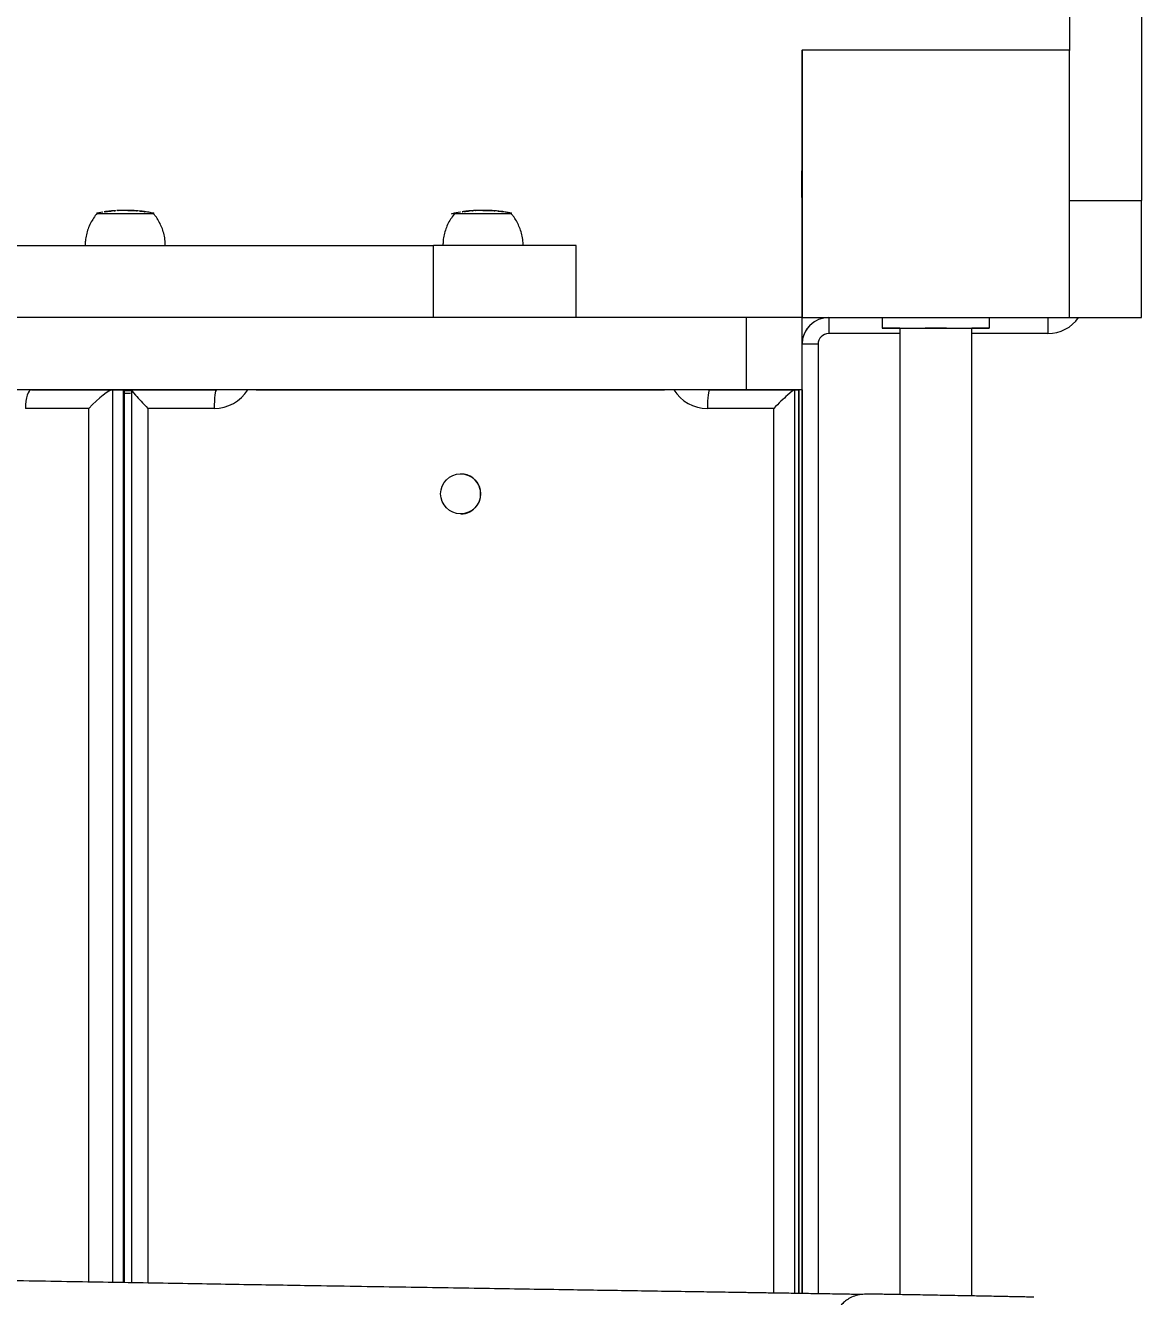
# Model space of a CAD drawing. Header units: millimetres. Extents: x -5411 to 4453, y -4856 to 4572.
# Drawn here: x -1344.9 to -927.3, y -863.9 to -388.2 of the extents above; entities that cross this region are included whole.
import ezdxf

# ---------------------------------------------------------------- set-up
doc = ezdxf.new("R2010")
doc.units = ezdxf.units.MM
for name, color, linetype in [('DIKOM_ОБЪЕКТ', 7, 'Continuous'), ('DIKOM_РАЗМЕР_ЗОНА', 7, 'Continuous'), ('DIKOM_РАЗМЕР_ОБЪЕКТА', 7, 'Continuous')]:
    doc.layers.add(name, color=color, linetype=linetype)
doc.styles.add('style1', font='arial.ttf', dxfattribs={"width": 0.8})
doc.dimstyles.new('1-50', dxfattribs={"dimtxt": 300, "dimasz": 200, "dimexe": 100, "dimexo": 0, "dimgap": 100, "dimtad": 1, "dimdec": 0, "dimtxsty": 'style1', "dimcen": 0, "dimclrd": 7, "dimclre": 7, "dimadec": 1, "dimazin": 2, "dimtfac": 1, "dimtdec": 0, "dimtmove": 1, "dimatfit": 3, "dimfxl": 0, "dimlwd": 25, "dimlwe": 18, "dimarcsym": 0})

# ---------------------------------------------------------------- blocks, each defined once
blk = doc.blocks.new('*D18')
at = {"layer": 'Defpoints', "color": 0, "transparency": 16777216}
for p in [(2387.05, 2132.04), (-2288.17, -1197.55), (-2288.17, -4149.78)]:
    blk.add_point(p, dxfattribs=at)
at = {"layer": 'DIKOM_РАЗМЕР_ОБЪЕКТА', "color": 7, "lineweight": 18, "transparency": 16777216}
for p, q in [((2387.05, 2132.04), (2387.05, -4249.78)), ((-2288.17, -1197.55), (-2288.17, -4249.78))]:
    blk.add_line(p, q, dxfattribs=at)
at = {"layer": 'DIKOM_РАЗМЕР_ОБЪЕКТА', "color": 7, "lineweight": 25, "transparency": 16777216}
blk.add_line((2187.05, -4149.78), (-2088.17, -4149.78), dxfattribs=at)
at = {"layer": 'DIKOM_РАЗМЕР_ОБЪЕКТА', "color": 7, "transparency": 16777216}
for points in [[(-2088.17, -4116.44), (-2088.17, -4183.11), (-2288.17, -4149.78)], [(2187.05, -4116.44), (2187.05, -4183.11), (2387.05, -4149.78)]]:
    blk.add_solid(points, dxfattribs=at)
at = {"layer": 'DIKOM_РАЗМЕР_ОБЪЕКТА', "color": 0, "transparency": 16777216, "insert": (49.44, -3896.6), "char_height": 300, "attachment_point": 5, "style": 'style1'}
blk.add_mtext('4700', dxfattribs=at)
blk = doc.blocks.new('*D17')
at = {"layer": 'Defpoints', "color": 0, "transparency": 16777216}
for p in [(2072.05, 2677.64), (-4352.5, -1563.61), (-993.06, -1563.61)]:
    blk.add_point(p, dxfattribs=at)
at = {"layer": 'DIKOM_РАЗМЕР_ОБЪЕКТА', "color": 7, "lineweight": 18, "transparency": 16777216}
for p, q in [((2072.05, 2677.64), (-4452.5, 2677.64)), ((-993.06, -1563.61), (-4452.5, -1563.61))]:
    blk.add_line(p, q, dxfattribs=at)
at = {"layer": 'DIKOM_РАЗМЕР_ОБЪЕКТА', "color": 7, "lineweight": 25, "transparency": 16777216}
blk.add_line((-4352.5, 2477.64), (-4352.5, -1363.61), dxfattribs=at)
at = {"layer": 'DIKOM_РАЗМЕР_ОБЪЕКТА', "color": 7, "transparency": 16777216}
for points in [[(-4385.83, 2477.64), (-4319.17, 2477.64), (-4352.5, 2677.64)], [(-4385.83, -1363.61), (-4319.17, -1363.61), (-4352.5, -1563.61)]]:
    blk.add_solid(points, dxfattribs=at)
at = {"layer": 'DIKOM_РАЗМЕР_ОБЪЕКТА', "color": 0, "transparency": 16777216, "insert": (-4505.67, 774.58), "char_height": 300, "attachment_point": 5, "rotation": 90, "style": 'style1'}
blk.add_mtext('4200', dxfattribs=at)
blk = doc.blocks.new('*D15')
at = {"layer": 'Defpoints', "color": 0, "transparency": 16777216}
for p in [(4453.3, 2185.88), (-3812.95, -1476.34), (4453.3, -4756.32)]:
    blk.add_point(p, dxfattribs=at)
at = {"layer": 'DIKOM_РАЗМЕР_ЗОНА', "color": 7, "lineweight": 18, "transparency": 16777216}
for p, q in [((4453.3, 2185.88), (4453.3, -4856.32)), ((-3812.95, -1476.34), (-3812.95, -4856.32))]:
    blk.add_line(p, q, dxfattribs=at)
at = {"layer": 'DIKOM_РАЗМЕР_ЗОНА', "color": 7, "lineweight": 25, "transparency": 16777216}
blk.add_line((-3612.95, -4756.32), (4253.3, -4756.32), dxfattribs=at)
at = {"layer": 'DIKOM_РАЗМЕР_ЗОНА', "color": 7, "transparency": 16777216}
for points in [[(-3612.95, -4722.99), (-3612.95, -4789.66), (-3812.95, -4756.32)], [(4253.3, -4722.99), (4253.3, -4789.66), (4453.3, -4756.32)]]:
    blk.add_solid(points, dxfattribs=at)
at = {"layer": 'DIKOM_РАЗМЕР_ЗОНА', "color": 0, "transparency": 16777216, "insert": (320.18, -4503.05), "char_height": 300, "attachment_point": 5, "style": 'style1'}
blk.add_mtext('8300', dxfattribs=at)
blk = doc.blocks.new('*D16')
at = {"layer": 'Defpoints', "color": 0, "transparency": 16777216}
for p in [(-4960.5, 4571.52), (2653.3, 4571.52), (491.45, -3022.36)]:
    blk.add_point(p, dxfattribs=at)
at = {"layer": 'DIKOM_РАЗМЕР_ЗОНА', "color": 7, "lineweight": 18, "transparency": 16777216}
for p, q in [((2653.3, 4571.52), (-5060.5, 4571.52)), ((491.45, -3022.36), (-5060.5, -3022.36))]:
    blk.add_line(p, q, dxfattribs=at)
at = {"layer": 'DIKOM_РАЗМЕР_ЗОНА', "color": 7, "lineweight": 25, "transparency": 16777216}
blk.add_line((-4960.5, -2822.36), (-4960.5, 4371.52), dxfattribs=at)
at = {"layer": 'DIKOM_РАЗМЕР_ЗОНА', "color": 7, "transparency": 16777216}
for points in [[(-4993.84, 4371.52), (-4927.17, 4371.52), (-4960.5, 4571.52)], [(-4993.84, -2822.36), (-4927.17, -2822.36), (-4960.5, -3022.36)]]:
    blk.add_solid(points, dxfattribs=at)
at = {"layer": 'DIKOM_РАЗМЕР_ЗОНА', "color": 0, "transparency": 16777216, "insert": (-5213.68, 774.58), "char_height": 300, "attachment_point": 5, "rotation": 90, "style": 'style1'}
blk.add_mtext('7600', dxfattribs=at)

msp = doc.modelspace()

# ---------------------------------------------------------------- linework, layer by layer
at = {"layer": 'DIKOM_ОБЪЕКТ', "color": 7, "linetype": 'Continuous', "lineweight": 15}
for p, q in [((-954.32, 47.63), (-954.33, -397.51)), ((-927.32, 47.63), (-927.33, -453.74)), ((-1054.33, -397.51), (-1054.4, -397.55)), ((-1054.4, -397.55), (-1054.4, -497.53)), ((-1054.33, -397.51), (-1054.33, -497.51)), ((-954.33, -397.51), (-1054.33, -397.51)), ((-954.33, -497.51), (-954.33, -397.51)), ((-954.33, -453.74), (-927.33, -453.74)), ((-1315.97, -458.07), (-1318.23, -458.5)), ((-1315.24, -457.95), (-1315.16, -457.93)), ((-1314.83, -458.03), (-1314.83, -457.95)), ((-1314.7, -457.87), (-1314.75, -457.87)), ((-1314.75, -457.88), (-1314.75, -457.87)), ((-1311.68, -457.57), (-1311.54, -457.56)), ((-1311.08, -457.53), (-1311.23, -457.55)), ((-1309.87, -457.5), (-1310.71, -457.53)), ((-1310.42, -457.51), (-1310.26, -457.5)), ((-1309.63, -457.49), (-1309.82, -457.49)), ((-1308.13, -457.48), (-1308.29, -457.48)), ((-1304.21, -457.53), (-1304.22, -457.53)), ((-1303.75, -457.55), (-1303.75, -457.55)), ((-1301.94, -457.74), (-1302.41, -457.66)), ((-1302, -457.7), (-1301.73, -457.73)), ((-1300.35, -457.89), (-1301.48, -457.79)), ((-1301.37, -457.77), (-1300.73, -457.85)), ((-1180.9, -457.88), (-1181.5, -457.97)), ((-1181.4, -457.94), (-1181.31, -457.93)), ((-1180.9, -457.87), (-1180.9, -457.87)), ((-1177.84, -457.57), (-1177.7, -457.56)), ((-1177.24, -457.53), (-1177.39, -457.54)), ((-1176.57, -457.51), (-1176.41, -457.5)), ((-1174.29, -457.48), (-1174.45, -457.48)), ((-1173.75, -457.5), (-1172.81, -457.49)), ((-1170.37, -457.52), (-1170.43, -457.52)), ((-1170.36, -457.52), (-1170.37, -457.52)), ((-1169.9, -457.54), (-1169.91, -457.54)), ((-1168.11, -457.74), (-1168.7, -457.63)), ((-1166.86, -457.84), (-1168.16, -457.68)), ((-1168.16, -457.7), (-1167.89, -457.72)), ((-1166.48, -457.89), (-1167.65, -457.79)), ((-1167.53, -457.76), (-1166.86, -457.84)), ((-1192.23, -497.53), (-1192.23, -470.53)), ((-1138.94, -497.53), (-1138.94, -470.53)), ((-1075.17, -524.53), (-1075.17, -497.53)), ((-1054.33, -497.51), (-1054.36, -497.53)), ((-1054.36, -524.53), (-1054.36, -497.53)), ((-1054.33, -497.51), (-954.33, -497.51)), ((-1049.54, -498.97), (-1049.54, -498.97)), ((-1044.36, -497.53), (-1024.34, -497.53)), ((-1024.34, -497.51), (-1024.34, -501.51)), ((-1024.34, -497.51), (-1024.33, -497.51)), ((-1024.33, -497.51), (-1024.33, -501.51)), ((-984.33, -497.51), (-984.33, -501.51)), ((-984.33, -497.53), (-962.36, -497.53)), ((-954.33, -497.51), (-954.36, -497.53)), ((-954.34, -497.51), (-954.36, -497.53)), ((-954.36, -497.53), (-927.36, -497.53)), ((-954.34, -497.51), (-927.34, -497.51)), ((-927.34, -497.51), (-927.36, -497.53)), ((-1017.83, -503.53), (-1044.36, -503.53)), ((-1024.34, -501.51), (-1024.33, -501.51)), ((-1017.83, -501.51), (-1017.83, -863.21)), ((-990.83, -863.7), (-990.83, -501.51)), ((-962.36, -503.53), (-990.83, -503.53)), ((-984.33, -501.51), (-984.34, -501.51)), ((-1048.36, -507.53), (-1048.36, -862.9)), ((-1342.71, -524.53), (-1312.37, -524.53)), ((-1312.37, -524.53), (-1308.24, -524.53)), ((-1312.37, -524.53), (-1312.37, -858.66)), ((-1308.24, -858.73), (-1308.24, -524.53)), ((-1308.16, -524.53), (-1305.19, -524.53)), ((-1307.88, -524.87), (-1305.22, -524.87)), ((-1307.88, -858.74), (-1307.88, -524.89)), ((-1305.22, -524.58), (-1305.22, -858.78)), ((-1305.16, -524.53), (-1273.42, -524.53)), ((-1258.55, -524.53), (-1262.59, -524.53)), ((-1258.55, -524.53), (-1105.78, -524.53)), ((-1101.49, -524.53), (-1105.78, -524.53)), ((-1088.9, -524.53), (-1057.16, -524.53)), ((-1057.16, -524.53), (-1055.52, -524.53)), ((-1057.16, -524.53), (-1057.16, -862.76)), ((-1055.52, -862.79), (-1055.52, -524.53)), ((-1054.36, -524.55), (-1055.47, -524.55)), ((-1055.46, -862.79), (-1055.46, -524.58)), ((-1054.36, -524.53), (-1054.37, -524.53)), ((-1054.37, -524.53), (-1054.36, -524.53)), ((-1054.36, -524.53), (-1054.36, -862.81)), ((-1054.36, -862.81), (-1054.36, -524.53)), ((-1321.23, -531.53), (-1344.94, -531.53)), ((-1321.23, -858.51), (-1321.23, -531.53)), ((-1274.3, -531.53), (-1299.1, -531.53)), ((-1299.1, -531.53), (-1299.1, -858.88)), ((-1064.98, -531.53), (-1089.78, -531.53)), ((-1064.98, -862.64), (-1064.98, -531.53)), ((-1182.04, -556.03), (-1182.08, -556.03)), ((-1182.08, -571.03), (-1182.04, -571.03))]:
    msp.add_line(p, q, dxfattribs=at)
at = {"layer": 'DIKOM_ОБЪЕКТ', "color": 7, "linetype": 'Continuous', "lineweight": 15, "flags": 128}
for points in [[(-954.36, -195.52), (-954.36, -198.76), (-954.36, -211.15), (-954.36, -223.69), (-954.36, -236.36), (-954.36, -249.16), (-954.36, -262.07), (-954.36, -275.1), (-954.36, -288.22), (-954.36, -301.43), (-954.36, -314.72), (-954.36, -328.08), (-954.36, -341.5), (-954.36, -354.98), (-954.36, -368.49), (-954.36, -382.03), (-954.36, -395.59), (-954.36, -397.53)], [(-1054.36, -461.03), (-1054.36, -460.84), (-1054.36, -460.3), (-1054.36, -459.4), (-1054.36, -458.18), (-1054.36, -456.67), (-1054.36, -454.91), (-1054.36, -452.95), (-1054.36, -450.84), (-1054.36, -448.64), (-1054.36, -446.41), (-1054.36, -444.21), (-1054.36, -442.11), (-1054.36, -440.15), (-1054.36, -438.39), (-1054.36, -436.88), (-1054.36, -435.66), (-1054.36, -434.76), (-1054.36, -434.21), (-1054.36, -434.03), (-1054.36, -434.21), (-1054.36, -434.76), (-1054.36, -435.66), (-1054.36, -436.88), (-1054.36, -438.39), (-1054.36, -440.15), (-1054.36, -442.11), (-1054.36, -444.22), (-1054.36, -446.41), (-1054.36, -448.64), (-1054.36, -450.84), (-1054.36, -452.95), (-1054.36, -454.91), (-1054.36, -456.67), (-1054.36, -458.18), (-1054.36, -459.4), (-1054.36, -460.3), (-1054.36, -460.85), (-1054.36, -461.03)], [(-1054.39, -452.55), (-1054.39, -452.36), (-1054.39, -451.82), (-1054.39, -450.96), (-1054.39, -449.85), (-1054.39, -448.57), (-1054.39, -447.21), (-1054.39, -445.87), (-1054.39, -444.67), (-1054.39, -443.67), (-1054.39, -442.96), (-1054.39, -442.6), (-1054.39, -442.6), (-1054.39, -442.96), (-1054.39, -443.67), (-1054.39, -444.67), (-1054.39, -445.87), (-1054.39, -447.21), (-1054.39, -448.57), (-1054.39, -449.85), (-1054.39, -450.96), (-1054.39, -451.82), (-1054.39, -452.36), (-1054.39, -452.55)], [(-927.34, -497.51), (-927.34, -497.33), (-927.34, -496.77), (-927.34, -495.85), (-927.34, -494.57), (-927.34, -492.92), (-927.34, -490.92), (-927.33, -488.58), (-927.33, -485.9), (-927.33, -482.89), (-927.33, -479.56), (-927.33, -475.93), (-927.33, -472.02), (-927.33, -467.82), (-927.33, -463.37), (-927.33, -458.67), (-927.33, -453.74)], [(-1318.1, -458.53), (-1318.15, -458.53), (-1318.39, -458.53), (-1318.26, -458.53), (-1317.77, -458.53), (-1316.92, -458.53), (-1315.77, -458.53), (-1314.33, -458.53), (-1312.66, -458.53), (-1310.82, -458.53), (-1308.88, -458.53)], [(-1318.1, -458.53), (-1317.96, -458.53), (-1317.48, -458.53), (-1316.67, -458.53), (-1315.54, -458.53), (-1314.14, -458.53), (-1312.52, -458.53), (-1310.73, -458.53), (-1308.84, -458.53)], [(-1308.88, -458.53), (-1306.88, -458.53), (-1304.92, -458.53), (-1303.04, -458.53), (-1301.32, -458.53), (-1299.81, -458.53), (-1298.57, -458.53), (-1297.63, -458.53), (-1297.04, -458.53), (-1296.8, -458.53), (-1296.93, -458.53), (-1297.1, -458.53)], [(-1308.84, -458.53), (-1306.9, -458.53), (-1304.99, -458.53), (-1303.16, -458.53), (-1301.49, -458.53), (-1300.03, -458.53), (-1298.82, -458.53), (-1297.91, -458.53), (-1297.33, -458.53), (-1297.1, -458.53), (-1297.1, -458.53)], [(-1184.25, -458.53), (-1184.29, -458.53), (-1184.54, -458.53), (-1184.42, -458.53), (-1183.94, -458.53), (-1183.11, -458.53), (-1181.96, -458.53), (-1180.53, -458.53), (-1178.87, -458.53), (-1177.04, -458.53), (-1175.09, -458.53)], [(-1184.25, -458.53), (-1184.12, -458.53), (-1183.66, -458.53), (-1182.85, -458.53), (-1181.73, -458.53), (-1180.34, -458.53), (-1178.73, -458.53), (-1176.95, -458.53), (-1175.06, -458.53)], [(-1175.09, -458.53), (-1173.1, -458.53), (-1171.13, -458.53), (-1169.25, -458.53), (-1167.52, -458.53), (-1166.01, -458.53), (-1164.75, -458.53), (-1163.81, -458.53), (-1163.2, -458.53), (-1162.95, -458.53), (-1163.07, -458.53), (-1163.25, -458.53)], [(-1175.06, -458.53), (-1173.12, -458.53), (-1171.2, -458.53), (-1169.38, -458.53), (-1167.7, -458.53), (-1166.22, -458.53), (-1165, -458.53), (-1164.08, -458.53), (-1163.49, -458.53), (-1163.25, -458.53), (-1163.25, -458.53)], [(-1350.8, -470.53), (-1342.41, -470.53), (-1334.01, -470.53), (-1325.61, -470.53), (-1317.23, -470.53), (-1308.89, -470.53), (-1300.59, -470.53), (-1292.37, -470.53), (-1284.22, -470.53), (-1276.17, -470.53), (-1268.23, -470.53), (-1260.42, -470.53), (-1252.74, -470.53), (-1245.23, -470.53), (-1237.88, -470.53), (-1230.71, -470.53), (-1223.73, -470.53), (-1216.97, -470.53), (-1210.43, -470.53), (-1204.11, -470.53), (-1198.05, -470.53), (-1192.23, -470.53)], [(-1138.94, -470.53), (-1138.94, -470.53), (-1139.13, -470.53), (-1139.67, -470.53), (-1140.57, -470.53), (-1141.8, -470.53), (-1143.36, -470.53), (-1145.24, -470.53), (-1147.4, -470.53), (-1149.84, -470.53), (-1152.52, -470.53), (-1155.42, -470.53), (-1158.51, -470.53), (-1161.75, -470.53), (-1165.12, -470.53), (-1168.57, -470.53), (-1172.08, -470.53), (-1175.6, -470.53), (-1179.11, -470.53), (-1182.56, -470.53), (-1185.92, -470.53), (-1189.16, -470.53), (-1192.23, -470.53)], [(-1075.17, -497.53), (-1097.22, -497.53), (-1119.26, -497.53), (-1141.27, -497.53), (-1163.25, -497.53), (-1185.19, -497.53), (-1207.09, -497.53), (-1228.94, -497.53), (-1250.74, -497.53), (-1272.47, -497.53), (-1294.14, -497.53), (-1315.73, -497.53), (-1337.25, -497.53), (-1358.68, -497.53)], [(-1054.36, -497.53), (-1054.54, -497.53), (-1055.08, -497.53), (-1055.96, -497.53), (-1057.17, -497.53), (-1058.7, -497.53), (-1060.51, -497.53), (-1062.56, -497.53), (-1064.83, -497.53), (-1067.27, -497.53), (-1069.84, -497.53), (-1072.48, -497.53), (-1075.17, -497.53)], [(-1054.36, -497.53), (-1054.17, -497.53), (-1053.6, -497.53), (-1052.68, -497.53), (-1051.44, -497.53), (-1049.92, -497.53), (-1048.19, -497.53), (-1046.32, -497.53), (-1044.63, -497.53)], [(-1044.36, -497.53), (-1044.36, -497.64), (-1044.36, -497.98), (-1044.36, -498.54), (-1044.36, -499.29), (-1044.36, -500.19), (-1044.36, -501.23), (-1044.36, -502.36), (-1044.36, -503.53)], [(-1024.33, -497.51), (-1024.15, -497.51), (-1023.59, -497.51), (-1022.68, -497.51), (-1021.42, -497.51), (-1019.85, -497.51), (-1017.98, -497.51), (-1015.87, -497.51), (-1013.53, -497.51), (-1011.03, -497.51), (-1008.4, -497.51), (-1005.7, -497.51), (-1002.97, -497.51), (-1000.26, -497.51), (-997.63, -497.51), (-995.13, -497.51), (-992.8, -497.51), (-990.68, -497.51), (-988.82, -497.51), (-987.24, -497.51), (-985.99, -497.51), (-985.07, -497.51), (-984.52, -497.51), (-984.33, -497.51)], [(-962.36, -497.53), (-962.36, -497.64), (-962.36, -497.98), (-962.36, -498.54), (-962.36, -499.29), (-962.36, -500.19), (-962.36, -501.23), (-962.36, -502.36), (-962.36, -503.53)], [(-1017.83, -501.51), (-1017.99, -501.51), (-1019.85, -501.51), (-1021.42, -501.51), (-1022.68, -501.51), (-1023.59, -501.51), (-1024.15, -501.51), (-1024.34, -501.51)], [(-1024.33, -501.51), (-1024.15, -501.51), (-1023.59, -501.51), (-1022.68, -501.51), (-1021.42, -501.51), (-1019.85, -501.51), (-1017.98, -501.51), (-1015.87, -501.51), (-1013.53, -501.51), (-1011.03, -501.51), (-1008.4, -501.51), (-1005.7, -501.51), (-1002.97, -501.51), (-1000.26, -501.51), (-997.63, -501.51), (-995.13, -501.51), (-992.8, -501.51), (-990.68, -501.51), (-988.82, -501.51), (-987.24, -501.51), (-985.99, -501.51), (-985.07, -501.51), (-984.52, -501.51), (-984.33, -501.51)], [(-1017.83, -501.51), (-1017.65, -501.51), (-1017.1, -501.51), (-1016.21, -501.51), (-1014.99, -501.51), (-1013.48, -501.51), (-1011.72, -501.51), (-1009.76, -501.51), (-1007.65, -501.51), (-1005.45, -501.51), (-1003.22, -501.51), (-1001.02, -501.51), (-998.91, -501.51), (-996.95, -501.51), (-995.19, -501.51), (-993.68, -501.51), (-992.46, -501.51), (-991.57, -501.51), (-991.02, -501.51), (-990.83, -501.51)], [(-1008.33, -501.51), (-1008.16, -501.51), (-1007.64, -501.51), (-1006.83, -501.51), (-1005.79, -501.51), (-1004.63, -501.51), (-1003.44, -501.51), (-1002.33, -501.51), (-1001.4, -501.51), (-1000.73, -501.51), (-1000.38, -501.51), (-1000.38, -501.51), (-1000.73, -501.51), (-1001.4, -501.51), (-1002.33, -501.51), (-1003.44, -501.51), (-1004.63, -501.51), (-1005.79, -501.51), (-1006.83, -501.51), (-1007.64, -501.51), (-1008.16, -501.51), (-1008.33, -501.51)], [(-984.34, -501.51), (-984.52, -501.51), (-985.08, -501.51), (-985.99, -501.51), (-987.25, -501.51), (-988.82, -501.51), (-990.69, -501.51), (-990.83, -501.51)], [(-1048.36, -507.53), (-1049.53, -507.53), (-1050.66, -507.53), (-1051.69, -507.53), (-1052.6, -507.53), (-1053.35, -507.53), (-1053.9, -507.53), (-1054.24, -507.53), (-1054.36, -507.53)], [(-1075.17, -524.53), (-1097.22, -524.53), (-1119.26, -524.53), (-1141.27, -524.53), (-1163.25, -524.53), (-1185.19, -524.53), (-1207.09, -524.53), (-1228.94, -524.53), (-1250.74, -524.53), (-1272.47, -524.53), (-1294.14, -524.53), (-1315.73, -524.53), (-1337.25, -524.53), (-1358.68, -524.53)], [(-1342.71, -524.53), (-1343.15, -524.66), (-1343.56, -525.06), (-1343.95, -525.71), (-1344.28, -526.58), (-1344.56, -527.64), (-1344.77, -528.85), (-1344.89, -530.16), (-1344.94, -531.53)], [(-1273.42, -524.53), (-1273.59, -524.66), (-1273.76, -525.06), (-1273.91, -525.71), (-1274.04, -526.58), (-1274.15, -527.64), (-1274.23, -528.85), (-1274.28, -530.16), (-1274.3, -531.53)], [(-1088.9, -524.53), (-1089.07, -524.66), (-1089.24, -525.06), (-1089.39, -525.71), (-1089.52, -526.58), (-1089.63, -527.64), (-1089.72, -528.85), (-1089.77, -530.16), (-1089.78, -531.53)], [(-1054.36, -524.53), (-1054.54, -524.53), (-1055.08, -524.53), (-1055.96, -524.53), (-1057.17, -524.53), (-1058.7, -524.53), (-1060.51, -524.53), (-1062.56, -524.53), (-1064.83, -524.53), (-1067.27, -524.53), (-1069.84, -524.53), (-1072.48, -524.53), (-1075.17, -524.53)]]:
    msp.add_lwpolyline(points, dxfattribs=at)
at = {"layer": 'DIKOM_ОБЪЕКТ', "color": 7, "linetype": 'Continuous', "lineweight": 15}
msp.add_circle((-1182.12, -563.5), 7.48, dxfattribs=at)
for centre, radius, start, end in [((-1044.36, -507.53), 10, 90, 179.998), ((-1044.36, -507.53), 10, 121.1812, 179.998), ((-962.36, -489.53), 14, 270, 325.1555), ((-1044.36, -507.53), 4, 90, 179.998), ((-1307.6, -497.56), 28.31, 269.4252, 274.8139), ((-1274.32, -516.68), 14.85, 270.0749, 328.0835), ((-1089.76, -516.66), 14.87, 211.9472, 269.8952), ((-1182.06, -563.48), 7.45, 15.7743, 89.8429), ((-1182.08, -563.54), 7.48, 270.2751, 16.2233)]:
    msp.add_arc(centre, radius, start, end, dxfattribs=at)
for centre, major_axis, ratio, start_param, end_param in [((-1319.01, -531.53), (6.91, 6.91), 0.162979, 0.161537, 1.732333), ((-1314.88, -531.53), (6.91, 6.91), 0.162979, 6.121626, 6.444722), ((-1298.22, -531.53), (6.99, -6.99), 0.063253, 3.078402, 4.649199), ((-1064.1, -531.53), (6.99, 6.99), 0.063274, 0.063168, 1.633965), ((-1062.46, -531.53), (6.99, 6.99), 0.063274, 6.219995, 6.346354)]:
    msp.add_ellipse(centre, major_axis=major_axis, ratio=ratio, start_param=start_param, end_param=end_param, dxfattribs=at)
for points, knots in [([(-1318.01, -458.45), (-1318.04, -458.47), (-1318.58, -459.03), (-1319.46, -460.29), (-1320.62, -462.23), (-1321.53, -464.33), (-1322.17, -466.53), (-1322.54, -468.61), (-1322.55, -469.96), (-1322.56, -470.53)], [0, 0, 0, 0, 0.007748, 0.176946, 0.348228, 0.520877, 0.694406, 0.868495, 1, 1, 1, 1]), ([(-1314.75, -457.88), (-1314.91, -457.9), (-1315.15, -457.92), (-1315.39, -457.97), (-1315.46, -457.98)], [0, 0, 0, 0, 0.69281, 1, 1, 1, 1]), ([(-1313.99, -457.78), (-1314.19, -457.8), (-1314.61, -457.85), (-1315.03, -457.91), (-1315.24, -457.95)], [0, 0, 0, 0, 0.489444, 1, 1, 1, 1]), ([(-1314.75, -457.87), (-1314.62, -457.85), (-1314.36, -457.82), (-1314.11, -457.79), (-1313.98, -457.77)], [0, 0, 0, 0, 0.51022, 1, 1, 1, 1]), ([(-1312.36, -457.61), (-1312.37, -457.61), (-1312.43, -457.62), (-1312.65, -457.64), (-1312.98, -457.67), (-1313.45, -457.72), (-1313.79, -457.76), (-1313.99, -457.78)], [0, 0, 0, 0, 0.101971, 0.316798, 0.493278, 0.709732, 1, 1, 1, 1]), ([(-1313.98, -457.77), (-1313.83, -457.76), (-1313.57, -457.73), (-1313.23, -457.69), (-1312.96, -457.66), (-1312.74, -457.64), (-1312.69, -457.64), (-1312.66, -457.64)], [0, 0, 0, 0, 0.252458, 0.410131, 0.568085, 0.773118, 1, 1, 1, 1]), ([(-1311.62, -457.56), (-1311.69, -457.57), (-1312.03, -457.58), (-1312.37, -457.62), (-1312.64, -457.66)], [0, 0, 0, 0, 0.203696, 1, 1, 1, 1]), ([(-1311.23, -457.55), (-1311.31, -457.55), (-1311.46, -457.56), (-1311.61, -457.57), (-1311.68, -457.57)], [0, 0, 0, 0, 0.524369, 1, 1, 1, 1]), ([(-1309.96, -457.5), (-1310.04, -457.5), (-1310.19, -457.51), (-1310.34, -457.51), (-1310.42, -457.51)], [0, 0, 0, 0, 0.51589, 1, 1, 1, 1]), ([(-1309.82, -457.49), (-1309.84, -457.49), (-1309.89, -457.49), (-1309.94, -457.5), (-1309.96, -457.5)], [0, 0, 0, 0, 0.502063, 1, 1, 1, 1]), ([(-1308.29, -457.48), (-1308.39, -457.48), (-1308.66, -457.48), (-1308.95, -457.48), (-1309.05, -457.48), (-1309.08, -457.48), (-1309.09, -457.48), (-1309.11, -457.48), (-1309.16, -457.48), (-1309.28, -457.48), (-1309.44, -457.48), (-1309.58, -457.49), (-1309.63, -457.49)], [0, 0, 0, 0, 0.16147, 0.429996, 0.700624, 0.723212, 0.737233, 0.746717, 0.760096, 0.810574, 0.920788, 1, 1, 1, 1]), ([(-1307.52, -457.48), (-1307.61, -457.48), (-1307.71, -457.48), (-1307.91, -457.48), (-1308.02, -457.48), (-1308.13, -457.48)], [0, 0, 0, 0, 0.443407, 0.500042, 1, 1, 1, 1]), ([(-1306.8, -457.48), (-1306.91, -457.48), (-1307.18, -457.48), (-1307.53, -457.48), (-1307.74, -457.48), (-1307.77, -457.48)], [0, 0, 0, 0, 0.383593, 0.904272, 1, 1, 1, 1]), ([(-1305.63, -457.5), (-1305.86, -457.5), (-1306.26, -457.49), (-1306.65, -457.48), (-1306.77, -457.48), (-1306.8, -457.48)], [0, 0, 0, 0, 0.492679, 0.855129, 1, 1, 1, 1]), ([(-1306.61, -457.48), (-1306.56, -457.48), (-1306.46, -457.48), (-1306.16, -457.48), (-1305.86, -457.49), (-1305.66, -457.49), (-1305.59, -457.49)], [0, 0, 0, 0, 0.289654, 0.58018, 0.846044, 1, 1, 1, 1]), ([(-1304.28, -457.53), (-1304.48, -457.52), (-1304.93, -457.49), (-1305.5, -457.49), (-1305.89, -457.48), (-1306.05, -457.48), (-1306.08, -457.48), (-1306.1, -457.48), (-1306.1, -457.48), (-1306.12, -457.48), (-1306.15, -457.48), (-1306.26, -457.48), (-1306.46, -457.48), (-1306.53, -457.48)], [0, 0, 0, 0, 0.205187, 0.462964, 0.588602, 0.614673, 0.62254, 0.628086, 0.634937, 0.647406, 0.683142, 0.880889, 1, 1, 1, 1]), ([(-1303.75, -457.55), (-1303.81, -457.55), (-1303.91, -457.55), (-1304.34, -457.54), (-1304.81, -457.52), (-1305.27, -457.51), (-1305.54, -457.5), (-1305.63, -457.5)], [0, 0, 0, 0, 0.303293, 0.504228, 0.705221, 0.898184, 1, 1, 1, 1]), ([(-1305.59, -457.49), (-1305.41, -457.5), (-1305.1, -457.51), (-1304.71, -457.52), (-1304.43, -457.52), (-1304.26, -457.53), (-1304.22, -457.53), (-1304.21, -457.53)], [0, 0, 0, 0, 0.256096, 0.437058, 0.617826, 0.843516, 1, 1, 1, 1]), ([(-1303.12, -457.59), (-1303.21, -457.59), (-1303.43, -457.57), (-1303.64, -457.56), (-1303.75, -457.55)], [0, 0, 0, 0, 0.45381, 1, 1, 1, 1]), ([(-1303.37, -457.61), (-1303.31, -457.6), (-1303.22, -457.58), (-1303.13, -457.59), (-1303.12, -457.59)], [0, 0, 0, 0, 0.809781, 1, 1, 1, 1]), ([(-1302.92, -457.64), (-1303, -457.64), (-1303.15, -457.63), (-1303.3, -457.61), (-1303.37, -457.61)], [0, 0, 0, 0, 0.477397, 1, 1, 1, 1]), ([(-1302.66, -457.63), (-1302.69, -457.63), (-1302.78, -457.62), (-1302.86, -457.63), (-1302.92, -457.64)], [0, 0, 0, 0, 0.328794, 1, 1, 1, 1]), ([(-1300.73, -457.84), (-1301.09, -457.79), (-1301.51, -457.73), (-1301.94, -457.69), (-1302, -457.69)], [0, 0, 0, 0, 0.855664, 1, 1, 1, 1]), ([(-1301.48, -457.79), (-1301.56, -457.78), (-1301.71, -457.76), (-1301.86, -457.75), (-1301.94, -457.74)], [0, 0, 0, 0, 0.501767, 1, 1, 1, 1]), ([(-1301.73, -457.73), (-1301.71, -457.73), (-1301.68, -457.74), (-1301.65, -457.75), (-1301.64, -457.75), (-1301.63, -457.75)], [0, 0, 0, 0, 0.499737, 0.749839, 1, 1, 1, 1]), ([(-1301.63, -457.75), (-1301.63, -457.75), (-1301.63, -457.75), (-1301.62, -457.76), (-1301.62, -457.76)], [0, 0, 0, 0, 0.538993, 1, 1, 1, 1]), ([(-1301.62, -457.76), (-1301.58, -457.76), (-1301.52, -457.76), (-1301.43, -457.76), (-1301.39, -457.77), (-1301.37, -457.77)], [0, 0, 0, 0, 0.499966, 0.749981, 1, 1, 1, 1]), ([(-1300.49, -457.92), (-1300.43, -457.91), (-1300.33, -457.89), (-1300.23, -457.9), (-1300.19, -457.91)], [0, 0, 0, 0, 0.583471, 1, 1, 1, 1]), ([(-1300.03, -457.99), (-1300.12, -457.98), (-1300.27, -457.95), (-1300.42, -457.93), (-1300.49, -457.92)], [0, 0, 0, 0, 0.563089, 1, 1, 1, 1]), ([(-1299.73, -457.98), (-1299.76, -457.97), (-1299.86, -457.95), (-1299.97, -457.97), (-1300.03, -457.99)], [0, 0, 0, 0, 0.317496, 1, 1, 1, 1]), ([(-1296.94, -458.52), (-1297.24, -458.45), (-1298.16, -458.22), (-1299.1, -458.08), (-1299.73, -457.98)], [0, 0, 0, 0, 0.324937, 1, 1, 1, 1]), ([(-1292.62, -470.54), (-1292.61, -470.39), (-1292.57, -469.44), (-1292.8, -467.72), (-1293.3, -465.44), (-1294.07, -463.3), (-1295.06, -461.35), (-1296.08, -459.75), (-1296.83, -458.88), (-1297.12, -458.54)], [0, 0, 0, 0, 0.03364, 0.217702, 0.395775, 0.568373, 0.735764, 0.898021, 1, 1, 1, 1]), ([(-1184.16, -458.44), (-1184.19, -458.47), (-1184.73, -459.03), (-1185.61, -460.29), (-1186.77, -462.22), (-1187.68, -464.32), (-1188.32, -466.52), (-1188.69, -468.61), (-1188.7, -469.95), (-1188.71, -470.53)], [0, 0, 0, 0, 0.007818, 0.177, 0.34827, 0.520892, 0.694403, 0.868473, 1, 1, 1, 1]), ([(-1182.14, -458.06), (-1182.19, -458.07), (-1183.23, -458.21), (-1184.39, -458.44), (-1185.47, -458.76), (-1185.59, -458.8)], [0, 0, 0, 0, 0.041694, 0.892194, 1, 1, 1, 1]), ([(-1180.14, -457.77), (-1180.35, -457.8), (-1180.77, -457.85), (-1181.19, -457.91), (-1181.4, -457.94)], [0, 0, 0, 0, 0.489436, 1, 1, 1, 1]), ([(-1180.9, -457.87), (-1180.77, -457.85), (-1180.51, -457.81), (-1180.26, -457.78), (-1180.14, -457.77)], [0, 0, 0, 0, 0.510222, 1, 1, 1, 1]), ([(-1178.52, -457.61), (-1178.53, -457.61), (-1178.59, -457.61), (-1178.81, -457.63), (-1179.14, -457.67), (-1179.6, -457.71), (-1179.95, -457.75), (-1180.14, -457.77)], [0, 0, 0, 0, 0.08793, 0.306103, 0.485344, 0.7052, 1, 1, 1, 1]), ([(-1180.14, -457.77), (-1179.98, -457.75), (-1179.73, -457.72), (-1179.38, -457.69), (-1179.11, -457.66), (-1178.91, -457.64), (-1178.85, -457.64), (-1178.83, -457.64)], [0, 0, 0, 0, 0.263512, 0.428061, 0.592904, 0.806889, 1, 1, 1, 1]), ([(-1177.7, -457.55), (-1177.74, -457.55), (-1178.1, -457.57), (-1178.45, -457.61), (-1178.77, -457.64)], [0, 0, 0, 0, 0.114757, 1, 1, 1, 1]), ([(-1177.39, -457.54), (-1177.47, -457.55), (-1177.62, -457.56), (-1177.77, -457.56), (-1177.84, -457.57)], [0, 0, 0, 0, 0.524393, 1, 1, 1, 1]), ([(-1176.48, -457.5), (-1176.51, -457.5), (-1176.78, -457.5), (-1177.05, -457.52), (-1177.28, -457.53)], [0, 0, 0, 0, 0.111718, 1, 1, 1, 1]), ([(-1176.12, -457.5), (-1176.2, -457.5), (-1176.35, -457.5), (-1176.5, -457.51), (-1176.57, -457.51)], [0, 0, 0, 0, 0.515894, 1, 1, 1, 1]), ([(-1175.97, -457.48), (-1176, -457.48), (-1176.05, -457.49), (-1176.1, -457.49), (-1176.12, -457.5)], [0, 0, 0, 0, 0.502039, 1, 1, 1, 1]), ([(-1174.45, -457.48), (-1174.55, -457.48), (-1174.81, -457.48), (-1175.11, -457.48), (-1175.2, -457.48), (-1175.24, -457.48), (-1175.25, -457.48), (-1175.28, -457.48), (-1175.34, -457.48), (-1175.48, -457.48), (-1175.67, -457.48), (-1175.82, -457.48), (-1175.89, -457.48)], [0, 0, 0, 0, 0.154304, 0.410878, 0.669603, 0.690667, 0.705277, 0.714782, 0.738883, 0.792906, 0.903209, 1, 1, 1, 1]), ([(-1173.68, -457.48), (-1173.77, -457.48), (-1173.87, -457.48), (-1174.07, -457.48), (-1174.18, -457.48), (-1174.29, -457.48)], [0, 0, 0, 0, 0.44351, 0.5, 1, 1, 1, 1]), ([(-1172.96, -457.48), (-1173.07, -457.48), (-1173.33, -457.48), (-1173.68, -457.48), (-1173.9, -457.48), (-1173.93, -457.48)], [0, 0, 0, 0, 0.376553, 0.897554, 1, 1, 1, 1]), ([(-1171.8, -457.5), (-1172.02, -457.49), (-1172.42, -457.48), (-1172.81, -457.48), (-1172.93, -457.48), (-1172.96, -457.48)], [0, 0, 0, 0, 0.492493, 0.8548, 1, 1, 1, 1]), ([(-1172.76, -457.48), (-1172.71, -457.48), (-1172.62, -457.48), (-1172.32, -457.48), (-1172.02, -457.48), (-1171.82, -457.49), (-1171.75, -457.49)], [0, 0, 0, 0, 0.289636, 0.580186, 0.846032, 1, 1, 1, 1]), ([(-1170.43, -457.52), (-1170.44, -457.52), (-1170.77, -457.5), (-1171.29, -457.49), (-1171.87, -457.48), (-1172.14, -457.48), (-1172.23, -457.48), (-1172.24, -457.48), (-1172.25, -457.48), (-1172.26, -457.48), (-1172.28, -457.48), (-1172.35, -457.48), (-1172.52, -457.48), (-1172.66, -457.48), (-1172.69, -457.48)], [0, 0, 0, 0, 0.006232, 0.339477, 0.533456, 0.607183, 0.617918, 0.623946, 0.629893, 0.639474, 0.66198, 0.780263, 0.964363, 1, 1, 1, 1]), ([(-1169.91, -457.54), (-1169.97, -457.54), (-1170.07, -457.54), (-1170.5, -457.53), (-1170.98, -457.52), (-1171.43, -457.51), (-1171.7, -457.5), (-1171.8, -457.5)], [0, 0, 0, 0, 0.303291, 0.504229, 0.705233, 0.898173, 1, 1, 1, 1]), ([(-1171.75, -457.49), (-1171.57, -457.49), (-1171.26, -457.5), (-1170.87, -457.51), (-1170.58, -457.52), (-1170.42, -457.52), (-1170.38, -457.52), (-1170.36, -457.52)], [0, 0, 0, 0, 0.256093, 0.437049, 0.617809, 0.843494, 1, 1, 1, 1]), ([(-1169.27, -457.59), (-1169.43, -457.58), (-1169.64, -457.56), (-1169.85, -457.55), (-1169.9, -457.55)], [0, 0, 0, 0, 0.752535, 1, 1, 1, 1]), ([(-1169.54, -457.6), (-1169.47, -457.59), (-1169.38, -457.57), (-1169.28, -457.59), (-1169.27, -457.59)], [0, 0, 0, 0, 0.799287, 1, 1, 1, 1]), ([(-1169.09, -457.64), (-1169.16, -457.63), (-1169.31, -457.62), (-1169.46, -457.61), (-1169.54, -457.6)], [0, 0, 0, 0, 0.477389, 1, 1, 1, 1]), ([(-1168.72, -457.63), (-1168.78, -457.62), (-1168.9, -457.61), (-1169.03, -457.63), (-1169.09, -457.64)], [0, 0, 0, 0, 0.500101, 1, 1, 1, 1]), ([(-1167.65, -457.79), (-1167.73, -457.78), (-1167.88, -457.76), (-1168.03, -457.74), (-1168.11, -457.74)], [0, 0, 0, 0, 0.501785, 1, 1, 1, 1]), ([(-1167.89, -457.72), (-1167.87, -457.73), (-1167.84, -457.73), (-1167.81, -457.74), (-1167.8, -457.75), (-1167.79, -457.75)], [0, 0, 0, 0, 0.499782, 0.749752, 1, 1, 1, 1]), ([(-1167.79, -457.75), (-1167.79, -457.75), (-1167.79, -457.75), (-1167.79, -457.75), (-1167.78, -457.75)], [0, 0, 0, 0, 0.539383, 1, 1, 1, 1]), ([(-1167.78, -457.75), (-1167.74, -457.75), (-1167.68, -457.76), (-1167.59, -457.76), (-1167.55, -457.76), (-1167.53, -457.76)], [0, 0, 0, 0, 0.499952, 0.749949, 1, 1, 1, 1]), ([(-1166.65, -457.92), (-1166.59, -457.91), (-1166.49, -457.88), (-1166.38, -457.9), (-1166.33, -457.9)], [0, 0, 0, 0, 0.572735, 1, 1, 1, 1]), ([(-1166.2, -457.99), (-1166.29, -457.97), (-1166.44, -457.95), (-1166.59, -457.93), (-1166.65, -457.92)], [0, 0, 0, 0, 0.56312, 1, 1, 1, 1]), ([(-1166.33, -457.9), (-1166.34, -457.9), (-1166.39, -457.89), (-1166.44, -457.89), (-1166.48, -457.88)], [0, 0, 0, 0, 0.167478, 1, 1, 1, 1]), ([(-1165.88, -457.98), (-1165.91, -457.97), (-1166.02, -457.95), (-1166.13, -457.97), (-1166.2, -457.99)], [0, 0, 0, 0, 0.330517, 1, 1, 1, 1]), ([(-1163.09, -458.51), (-1163.49, -458.42), (-1164.41, -458.2), (-1165.34, -458.06), (-1165.88, -457.98)], [0, 0, 0, 0, 0.431819, 1, 1, 1, 1]), ([(-1158.77, -470.53), (-1158.76, -470.39), (-1158.72, -469.44), (-1158.95, -467.71), (-1159.45, -465.43), (-1160.22, -463.3), (-1161.21, -461.34), (-1162.23, -459.75), (-1162.99, -458.87), (-1163.28, -458.53)], [0, 0, 0, 0, 0.03364, 0.217598, 0.395571, 0.568072, 0.73537, 0.897535, 1, 1, 1, 1]), ([(-1032.15, -863.17), (-1034.15, -863.13), (-1038.77, -863.06), (-1045.75, -862.94), (-1052.76, -862.83), (-1059.56, -862.72), (-1066.1, -862.62), (-1072.35, -862.52), (-1077.97, -862.43), (-1083.03, -862.35), (-1087.7, -862.28), (-1098.67, -862.11), (-1115.94, -861.84), (-1136.62, -861.52), (-1154.49, -861.24), (-1169.41, -861), (-1184.72, -860.76), (-1200.56, -860.51), (-1217.03, -860.24), (-1232.46, -859.99), (-1246.76, -859.76), (-1259.77, -859.54), (-1273.38, -859.32), (-1287.66, -859.08), (-1302.4, -858.83), (-1317.6, -858.57), (-1333.29, -858.3), (-1349.75, -858.01), (-1366.88, -857.71), (-1384.47, -857.4), (-1402.41, -857.08), (-1420.62, -856.76), (-1439.11, -856.43), (-1460.46, -856.04), (-1484.66, -855.61), (-1511.63, -855.12), (-1538.49, -854.64), (-1565.09, -854.16), (-1589.43, -853.73), (-1611.47, -853.34), (-1631.24, -852.99), (-1650.56, -852.64), (-1669.46, -852.31), (-1687.94, -851.99), (-1707.13, -851.66), (-1726.94, -851.31), (-1747.35, -850.96), (-1767.34, -850.62), (-1789.78, -850.23), (-1814.54, -849.81), (-1841.57, -849.35), (-1868.31, -848.9), (-1894.8, -848.45), (-1922.61, -847.98), (-1951.59, -847.49), (-1981.53, -846.99), (-2006.67, -846.57), (-2027.08, -846.23), (-2042.88, -845.97), (-2057.79, -845.72), (-2069, -845.54), (-2076.91, -845.41), (-2081.83, -845.33), (-2086.83, -845.24), (-2092.14, -845.16), (-2097.94, -845.06), (-2104.12, -844.96), (-2110.65, -844.86), (-2117.5, -844.75), (-2124.78, -844.63), (-2132.47, -844.5), (-2140.92, -844.37), (-2150.13, -844.22), (-2160.13, -844.06), (-2170.62, -843.89), (-2181.59, -843.72), (-2193.04, -843.54), (-2205, -843.35), (-2217.47, -843.15), (-2225.95, -843.02), (-2230.28, -842.95)], [0, 0, 0, 0, 0.00579, 0.01337, 0.020544, 0.027314, 0.034849, 0.041814, 0.048208, 0.054029, 0.059344, 0.064591, 0.092882, 0.121489, 0.138618, 0.15575, 0.172895, 0.190072, 0.207306, 0.224624, 0.236692, 0.248748, 0.260772, 0.272749, 0.284675, 0.295859, 0.307027, 0.318209, 0.329427, 0.340686, 0.351787, 0.362923, 0.374082, 0.385243, 0.401161, 0.417039, 0.432865, 0.448626, 0.464321, 0.476709, 0.489086, 0.501471, 0.51388, 0.526321, 0.538785, 0.553508, 0.568264, 0.583046, 0.597851, 0.619034, 0.640208, 0.661317, 0.682377, 0.703403, 0.728341, 0.75325, 0.778146, 0.792751, 0.80689, 0.820509, 0.833612, 0.838372, 0.843061, 0.847737, 0.852872, 0.858571, 0.864835, 0.87126, 0.878189, 0.885623, 0.893564, 0.902011, 0.912039, 0.922701, 0.933998, 0.94593, 0.958497, 0.971699, 0.985534, 1, 1, 1, 1]), ([(-2230.6, -862.75), (-2226.69, -862.81), (-2219.06, -862.93), (-2207.86, -863.11), (-2197.18, -863.28), (-2187.01, -863.44), (-2177.35, -863.59), (-2168.18, -863.74), (-2159.74, -863.87), (-2151.99, -863.99), (-2144.93, -864.11), (-2138.31, -864.21), (-2132.13, -864.31), (-2126.41, -864.41), (-2116.68, -864.56), (-2102.47, -864.79), (-2083.12, -865.11), (-2062.32, -865.45), (-2040.02, -865.82), (-2016.35, -866.21), (-1992.01, -866.62), (-1967.08, -867.03), (-1941.13, -867.47), (-1914.19, -867.93), (-1886.32, -868.4), (-1858.11, -868.88), (-1829.65, -869.36), (-1800.77, -869.85), (-1775.29, -870.29), (-1753.37, -870.66), (-1735.28, -870.97), (-1716.83, -871.29), (-1698.01, -871.62), (-1678.78, -871.95), (-1659.1, -872.3), (-1638.95, -872.65), (-1618.17, -873.02), (-1596.73, -873.4), (-1574.68, -873.8), (-1552.28, -874.2), (-1529.61, -874.6), (-1506.93, -875.01), (-1484.33, -875.42), (-1461.9, -875.82), (-1439.63, -876.22), (-1419.42, -876.58), (-1401.29, -876.9), (-1385.22, -877.19), (-1369.52, -877.47), (-1354.26, -877.74), (-1339.49, -877.99), (-1325.3, -878.24), (-1311.74, -878.47), (-1298.77, -878.69), (-1286.37, -878.9), (-1274.48, -879.1), (-1263.06, -879.29), (-1250.23, -879.51), (-1236.22, -879.73), (-1221.18, -879.98), (-1206.68, -880.21), (-1192.69, -880.44), (-1179.14, -880.65), (-1166.04, -880.86), (-1153.46, -881.05), (-1142.4, -881.23), (-1132.74, -881.38), (-1124.35, -881.51), (-1117.47, -881.62), (-1111.86, -881.7), (-1107.27, -881.78), (-1102.2, -881.85), (-1096.63, -881.94), (-1090.67, -882.03), (-1084.29, -882.13), (-1077.47, -882.24), (-1070.05, -882.36), (-1061.94, -882.49), (-1053.05, -882.63), (-1044.66, -882.76), (-1036.95, -882.89), (-1030.23, -883), (-1023.77, -883.1), (-1019.59, -883.17), (-1017.92, -883.2), (-1017.83, -883.2)], [0, 0, 0, 0, 0.012848, 0.025085, 0.036709, 0.04772, 0.058117, 0.067901, 0.077071, 0.084938, 0.092292, 0.099132, 0.105459, 0.111274, 0.11658, 0.134911, 0.153566, 0.172551, 0.193167, 0.21379, 0.234417, 0.255062, 0.275716, 0.29764, 0.319594, 0.341612, 0.363691, 0.385787, 0.407887, 0.420895, 0.43388, 0.446836, 0.459758, 0.472647, 0.485508, 0.498352, 0.51119, 0.52426, 0.537352, 0.550487, 0.563667, 0.576892, 0.58992, 0.602983, 0.616068, 0.629144, 0.639024, 0.648875, 0.658693, 0.668477, 0.678234, 0.687978, 0.697727, 0.707498, 0.717298, 0.727129, 0.73699, 0.746876, 0.761723, 0.77655, 0.79132, 0.806043, 0.82073, 0.835382, 0.849709, 0.863592, 0.873671, 0.883507, 0.893107, 0.897938, 0.903337, 0.909304, 0.915841, 0.922948, 0.930201, 0.937962, 0.946229, 0.955, 0.964274, 0.974054, 0.980168, 0.986466, 0.992943, 0.99962, 1, 1, 1, 1]), ([(-1029.65, -863.02), (-1030.54, -863.04), (-1032.24, -863.08), (-1034.68, -863.65), (-1036.78, -864.58), (-1038.44, -865.76), (-1039.75, -867.12), (-1040.7, -868.56), (-1041.35, -870.11), (-1041.83, -872.22), (-1041.72, -874.39), (-1041.02, -876.55), (-1040.02, -878.34), (-1038.4, -880.11), (-1036.06, -881.62), (-1033.19, -882.61), (-1031.14, -882.75), (-1030.1, -882.82)], [0, 0, 0, 0, 0.085482, 0.165502, 0.237083, 0.297237, 0.345564, 0.391055, 0.435174, 0.477771, 0.560094, 0.600999, 0.653934, 0.724048, 0.808511, 0.902224, 1, 1, 1, 1]), ([(-1029.92, -863.03), (-1030.04, -863.03), (-1030.46, -863.02), (-1030.4, -863.02), (-1030.36, -863.02)], [0, 0, 0, 0, 0.287267, 1, 1, 1, 1]), ([(-967.59, -864.18), (-967.67, -864.18), (-967.81, -864.17), (-968.57, -864.15), (-969.63, -864.13), (-971.12, -864.09), (-973.06, -864.05), (-975.43, -864), (-978.28, -863.95), (-981.54, -863.88), (-985.06, -863.81), (-988.28, -863.75), (-991.51, -863.69), (-995.18, -863.62), (-999.01, -863.55), (-1002.83, -863.48), (-1006.45, -863.41), (-1009.93, -863.35), (-1013.17, -863.29), (-1016.13, -863.24), (-1019.03, -863.19), (-1021.8, -863.14), (-1024.37, -863.1), (-1026.62, -863.06), (-1028.52, -863.03), (-1029.33, -863.02), (-1029.74, -863.02)], [0, 0, 0, 0, 0.042047, 0.082219, 0.120501, 0.15689, 0.202471, 0.244715, 0.283613, 0.335678, 0.380256, 0.41735, 0.4509, 0.491739, 0.540491, 0.577412, 0.617859, 0.661836, 0.697147, 0.734442, 0.773729, 0.815009, 0.85827, 0.903522, 0.950774, 1, 1, 1, 1])]:
    msp.add_open_spline(points, degree=3, knots=knots, dxfattribs=at)

# ---------------------------------------------------------------- dimensions: what is measured, and where the dimension line sits
at = {"layer": 'DIKOM_РАЗМЕР_ЗОНА'}
dim = msp.add_linear_dim(base=(-4960.5, 4571.52), p1=(491.45, -3022.36), p2=(2653.3, 4571.52), angle=90, text='7600', dimstyle='1-50', dxfattribs=at)
dim.commit()
dim.dimension.update_dxf_attribs({"geometry": '*D16', "text_midpoint": (-4960.5, 774.58), "dimtype": 160})
dim = msp.add_linear_dim(base=(4453.3, -4756.32), p1=(-3812.95, -1476.34), p2=(4453.3, 2185.88), text='8300', dimstyle='1-50', dxfattribs=at)
dim.commit()
dim.dimension.update_dxf_attribs({"geometry": '*D15', "text_midpoint": (320.18, -4756.32), "dimtype": 160})
at = {"layer": 'DIKOM_РАЗМЕР_ОБЪЕКТА'}
dim = msp.add_linear_dim(base=(-4352.5, -1563.61), p1=(2072.05, 2677.64), p2=(-993.06, -1563.61), angle=90, text='4200', dimstyle='1-50', dxfattribs=at)
dim.commit()
dim.dimension.update_dxf_attribs({"geometry": '*D17', "text_midpoint": (-4252.5, 774.58), "dimtype": 160})
dim = msp.add_linear_dim(base=(-2288.17, -4149.78), p1=(2387.05, 2132.04), p2=(-2288.17, -1197.55), text='4700', dimstyle='1-50', dxfattribs=at)
dim.commit()
dim.dimension.update_dxf_attribs({"geometry": '*D18', "text_midpoint": (49.44, -4149.78), "dimtype": 160})

doc.saveas('drawing.dxf')
